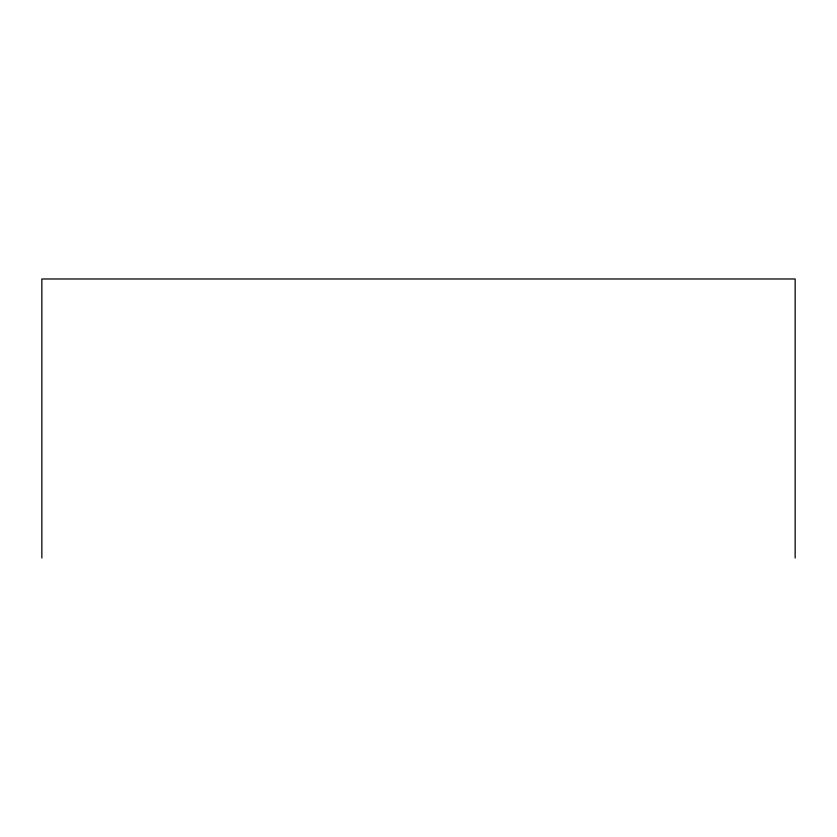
<?xml version="1.0" encoding="UTF-8"?>
<svg xmlns="http://www.w3.org/2000/svg" width="837" height="837" viewBox="0 0 837 837"><rect width="100%" height="100%" fill="white"/><g stroke="black" fill="none" stroke-linecap="round" stroke-linejoin="round"><path stroke-width="1.26" d="M795.15 558.017L795.15 278.983L41.85 278.983L41.85 558.017"/></g></svg>
